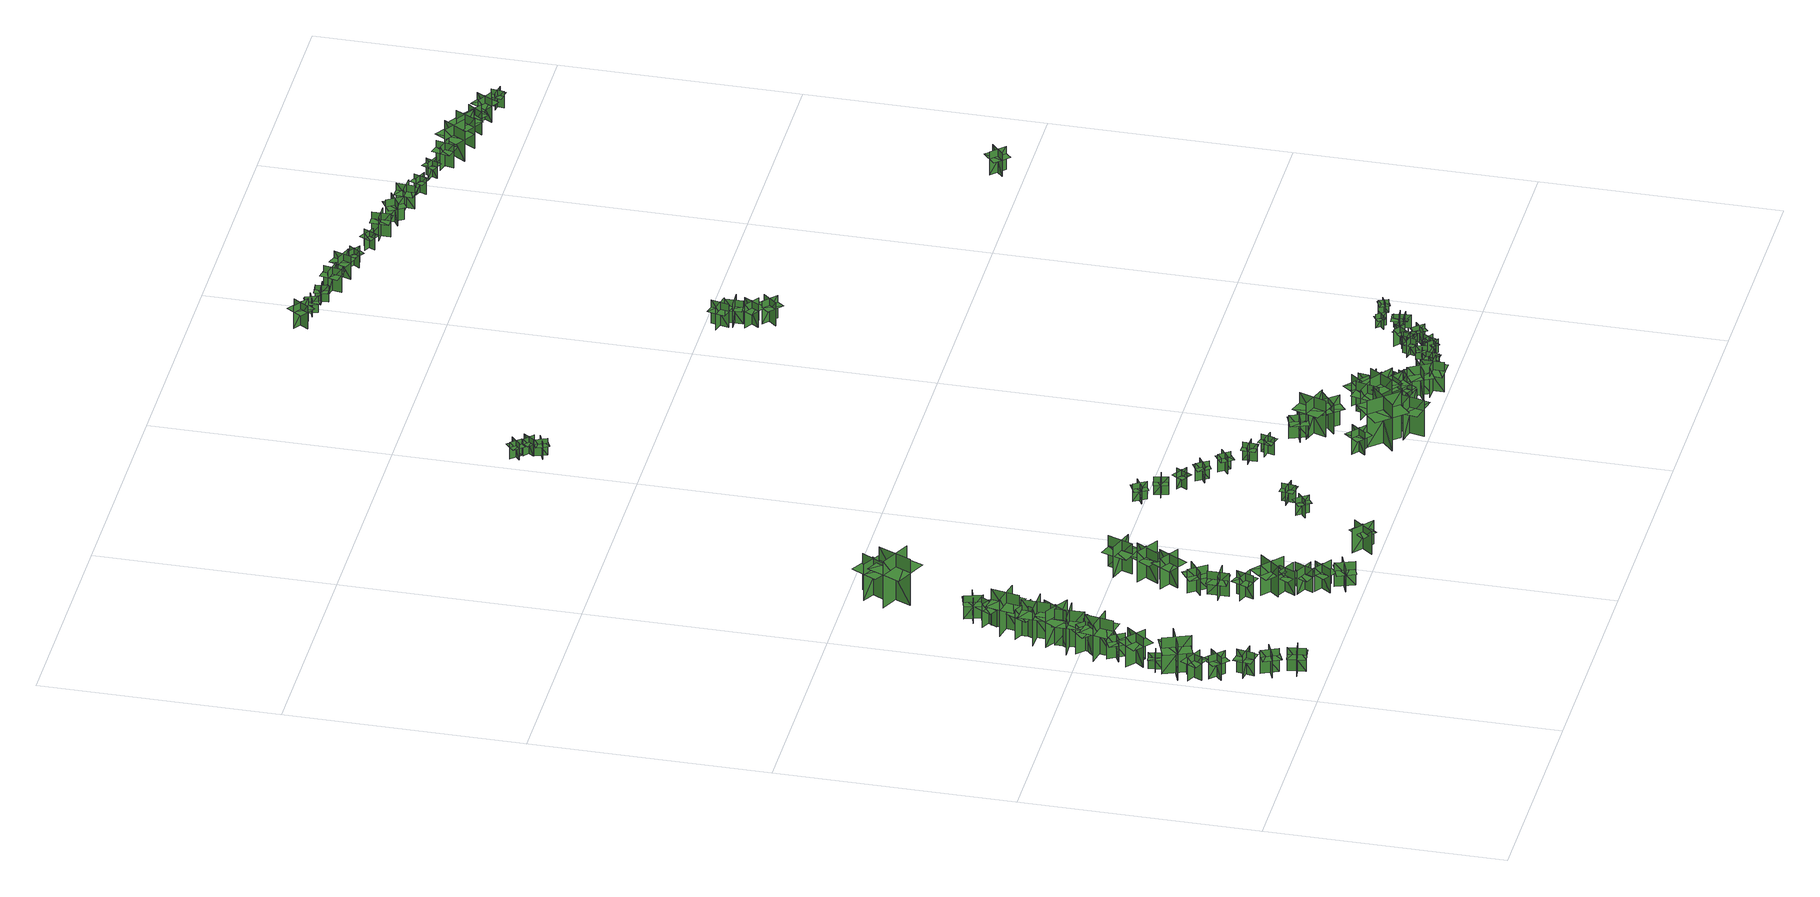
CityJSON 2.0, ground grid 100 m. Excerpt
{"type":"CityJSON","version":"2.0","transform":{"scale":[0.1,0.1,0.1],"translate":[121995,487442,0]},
"CityObjects":{
"tree1":{"type":"SolitaryVegetationObject","geometry":[{"type":"MultiSurface","lod":"1","boundaries":[[[0,1,2]],[[0,2,3]],[[4,5,6]],[[4,6,7]],[[8,9,10]],[[8,10,11]],[[8,11,12]],[[8,12,13]]]}]},
"tree2":{"type":"SolitaryVegetationObject","geometry":[{"type":"MultiSurface","lod":"1","boundaries":[[[14,15,16]],[[14,16,17]],[[18,19,20]],[[18,20,21]],[[22,23,24]],[[22,24,25]],[[22,25,26]],[[22,26,27]]]}]},
"tree3":{"type":"SolitaryVegetationObject","geometry":[{"type":"MultiSurface","lod":"1","boundaries":[[[28,29,30]],[[28,30,31]],[[32,33,34]],[[32,34,35]],[[36,37,38]],[[36,38,39]],[[36,39,40]],[[36,40,41]]]}]},
"tree4":{"type":"SolitaryVegetationObject","geometry":[{"type":"MultiSurface","lod":"1","boundaries":[[[42,43,44]],[[42,44,45]],[[46,47,48]],[[46,48,49]],[[50,51,52]],[[50,52,53]],[[50,53,54]],[[50,54,55]]]}]},
"tree5":{"type":"SolitaryVegetationObject","geometry":[{"type":"MultiSurface","lod":"1","boundaries":[[[56,57,58]],[[56,58,59]],[[60,61,62]],[[60,62,63]],[[64,65,66]],[[64,66,67]],[[64,67,68]],[[64,68,69]]]}]},
"tree6":{"type":"SolitaryVegetationObject","geometry":[{"type":"MultiSurface","lod":"1","boundaries":[[[70,71,72]],[[70,72,73]],[[74,75,76]],[[74,76,77]],[[78,79,80]],[[78,80,81]],[[78,81,82]],[[78,82,83]]]}]},
"tree7":{"type":"SolitaryVegetationObject","geometry":[{"type":"MultiSurface","lod":"1","boundaries":[[[84,85,86]],[[84,86,87]],[[88,89,90]],[[88,90,91]],[[92,93,94]],[[92,94,95]],[[92,95,96]],[[92,96,97]]]}]},
"tree8":{"type":"SolitaryVegetationObject","geometry":[{"type":"MultiSurface","lod":"1","boundaries":[[[98,99,100]],[[98,100,101]],[[102,103,104]],[[102,104,105]],[[106,107,108]],[[106,108,109]],[[106,109,110]],[[106,110,111]]]}]},
"tree9":{"type":"SolitaryVegetationObject","geometry":[{"type":"MultiSurface","lod":"1","boundaries":[[[112,113,114]],[[112,114,115]],[[116,117,118]],[[116,118,119]],[[120,121,122]],[[120,122,123]],[[120,123,124]],[[120,124,125]]]}]},
"tree10":{"type":"SolitaryVegetationObject","geometry":[{"type":"MultiSurface","lod":"1","boundaries":[[[126,127,128]],[[126,128,129]],[[130,131,132]],[[130,132,133]],[[134,135,136]],[[134,136,137]],[[134,137,138]],[[134,138,139]]]}]},
"tree11":{"type":"SolitaryVegetationObject","geometry":[{"type":"MultiSurface","lod":"1","boundaries":[[[140,141,142]],[[140,142,143]],[[144,145,146]],[[144,146,147]],[[148,149,150]],[[148,150,151]],[[148,151,152]],[[148,152,153]]]}]},
"tree12":{"type":"SolitaryVegetationObject","geometry":[{"type":"MultiSurface","lod":"1","boundaries":[[[154,155,156]],[[154,156,157]],[[158,159,160]],[[158,160,161]],[[162,163,164]],[[162,164,165]],[[162,165,166]],[[162,166,167]]]}]},
"tree13":{"type":"SolitaryVegetationObject","geometry":[{"type":"MultiSurface","lod":"1","boundaries":[[[168,169,170]],[[168,170,171]],[[172,173,174]],[[172,174,175]],[[176,177,178]],[[176,178,179]],[[176,179,180]],[[176,180,181]]]}]},
"tree14":{"type":"SolitaryVegetationObject","geometry":[{"type":"MultiSurface","lod":"1","boundaries":[[[182,183,184]],[[182,184,185]],[[186,187,188]],[[186,188,189]],[[190,191,192]],[[190,192,193]],[[190,193,194]],[[190,194,195]]]}]},
"tree15":{"type":"SolitaryVegetationObject","geometry":[{"type":"MultiSurface","lod":"1","boundaries":[[[196,197,198]],[[196,198,199]],[[200,201,202]],[[200,202,203]],[[204,205,206]],[[204,206,207]],[[204,207,208]],[[204,208,209]]]}]},
"tree16":{"type":"SolitaryVegetationObject","geometry":[{"type":"MultiSurface","lod":"1","boundaries":[[[210,211,212]],[[210,212,213]],[[214,215,216]],[[214,216,217]],[[218,219,220]],[[218,220,221]],[[218,221,222]],[[218,222,223]]]}]},
"tree17":{"type":"SolitaryVegetationObject","geometry":[{"type":"MultiSurface","lod":"1","boundaries":[[[224,225,226]],[[224,226,227]],[[228,229,230]],[[228,230,231]],[[232,233,234]],[[232,234,235]],[[232,235,236]],[[232,236,237]]]}]},
"tree18":{"type":"SolitaryVegetationObject","geometry":[{"type":"MultiSurface","lod":"1","boundaries":[[[238,239,240]],[[238,240,241]],[[242,243,244]],[[242,244,245]],[[246,247,248]],[[246,248,249]],[[246,249,250]],[[246,250,251]]]}]},
"tree19":{"type":"SolitaryVegetationObject","geometry":[{"type":"MultiSurface","lod":"1","boundaries":[[[252,253,254]],[[252,254,255]],[[256,257,258]],[[256,258,259]],[[260,261,262]],[[260,262,263]],[[260,263,264]],[[260,264,265]]]}]},
"tree20":{"type":"SolitaryVegetationObject","geometry":[{"type":"MultiSurface","lod":"1","boundaries":[[[266,267,268]],[[266,268,269]],[[270,271,272]],[[270,272,273]],[[274,275,276]],[[274,276,277]],[[274,277,278]],[[274,278,279]]]}]},
"tree21":{"type":"SolitaryVegetationObject","geometry":[{"type":"MultiSurface","lod":"1","boundaries":[[[280,281,282]],[[280,282,283]],[[284,285,286]],[[284,286,287]],[[288,289,290]],[[288,290,291]],[[288,291,292]],[[288,292,293]]]}]},
"tree22":{"type":"SolitaryVegetationObject","geometry":[{"type":"MultiSurface","lod":"1","boundaries":[[[294,295,296]],[[294,296,297]],[[298,299,300]],[[298,300,301]],[[302,303,304]],[[302,304,305]],[[302,305,306]],[[302,306,307]]]}]},
"tree23":{"type":"SolitaryVegetationObject","geometry":[{"type":"MultiSurface","lod":"1","boundaries":[[[308,309,310]],[[308,310,311]],[[312,313,314]],[[312,314,315]],[[316,317,318]],[[316,318,319]],[[316,319,320]],[[316,320,321]]]}]},
"tree24":{"type":"SolitaryVegetationObject","geometry":[{"type":"MultiSurface","lod":"1","boundaries":[[[322,323,324]],[[322,324,325]],[[326,327,328]],[[326,328,329]],[[330,331,332]],[[330,332,333]],[[330,333,334]],[[330,334,335]]]}]},
"tree25":{"type":"SolitaryVegetationObject","geometry":[{"type":"MultiSurface","lod":"1","boundaries":[[[336,337,338]],[[336,338,339]],[[340,341,342]],[[340,342,343]],[[344,345,346]],[[344,346,347]],[[344,347,348]],[[344,348,349]]]}]},
"tree26":{"type":"SolitaryVegetationObject","geometry":[{"type":"MultiSurface","lod":"1","boundaries":[[[350,351,352]],[[350,352,353]],[[354,355,356]],[[354,356,357]],[[358,359,360]],[[358,360,361]],[[358,361,362]],[[358,362,363]]]}]},
"tree27":{"type":"SolitaryVegetationObject","geometry":[{"type":"MultiSurface","lod":"1","boundaries":[[[364,365,366]],[[364,366,367]],[[368,369,370]],[[368,370,371]],[[372,373,374]],[[372,374,375]],[[372,375,376]],[[372,376,377]]]}]},
"tree28":{"type":"SolitaryVegetationObject","geometry":[{"type":"MultiSurface","lod":"1","boundaries":[[[378,379,380]],[[378,380,381]],[[382,383,384]],[[382,384,385]],[[386,387,388]],[[386,388,389]],[[386,389,390]],[[386,390,391]]]}]},
"tree29":{"type":"SolitaryVegetationObject","geometry":[{"type":"MultiSurface","lod":"1","boundaries":[[[392,393,394]],[[392,394,395]],[[396,397,398]],[[396,398,399]],[[400,401,402]],[[400,402,403]],[[400,403,404]],[[400,404,405]]]}]},
"tree30":{"type":"SolitaryVegetationObject","geometry":[{"type":"MultiSurface","lod":"1","boundaries":[[[406,407,408]],[[406,408,409]],[[410,411,412]],[[410,412,413]],[[414,415,416]],[[414,416,417]],[[414,417,418]],[[414,418,419]]]}]},
"tree31":{"type":"SolitaryVegetationObject","geometry":[{"type":"MultiSurface","lod":"1","boundaries":[[[420,421,422]],[[420,422,423]],[[424,425,426]],[[424,426,427]],[[428,429,430]],[[428,430,431]],[[428,431,432]],[[428,432,433]]]}]},
"tree32":{"type":"SolitaryVegetationObject","geometry":[{"type":"MultiSurface","lod":"1","boundaries":[[[434,435,436]],[[434,436,437]],[[438,439,440]],[[438,440,441]],[[442,443,444]],[[442,444,445]],[[442,445,446]],[[442,446,447]]]}]},
"tree33":{"type":"SolitaryVegetationObject","geometry":[{"type":"MultiSurface","lod":"1","boundaries":[[[448,449,450]],[[448,450,451]],[[452,453,454]],[[452,454,455]],[[456,457,458]],[[456,458,459]],[[456,459,460]],[[456,460,461]]]}]},
"tree34":{"type":"SolitaryVegetationObject","geometry":[{"type":"MultiSurface","lod":"1","boundaries":[[[462,463,464]],[[462,464,465]],[[466,467,468]],[[466,468,469]],[[470,471,472]],[[470,472,473]],[[470,473,474]],[[470,474,475]]]}]},
"tree35":{"type":"SolitaryVegetationObject","geometry":[{"type":"MultiSurface","lod":"1","boundaries":[[[476,477,478]],[[476,478,479]],[[480,481,482]],[[480,482,483]],[[484,485,486]],[[484,486,487]],[[484,487,488]],[[484,488,489]]]}]},
"tree36":{"type":"SolitaryVegetationObject","geometry":[{"type":"MultiSurface","lod":"1","boundaries":[[[490,491,492]],[[490,492,493]],[[494,495,496]],[[494,496,497]],[[498,499,500]],[[498,500,501]],[[498,501,502]],[[498,502,503]]]}]},
"tree37":{"type":"SolitaryVegetationObject","geometry":[{"type":"MultiSurface","lod":"1","boundaries":[[[504,505,506]],[[504,506,507]],[[508,509,510]],[[508,510,511]],[[512,513,514]],[[512,514,515]],[[512,515,516]],[[512,516,517]]]}]},
"tree38":{"type":"SolitaryVegetationObject","geometry":[{"type":"MultiSurface","lod":"1","boundaries":[[[518,519,520]],[[518,520,521]],[[522,523,524]],[[522,524,525]],[[526,527,528]],[[526,528,529]],[[526,529,530]],[[526,530,531]]]}]},
"tree39":{"type":"SolitaryVegetationObject","geometry":[{"type":"MultiSurface","lod":"1","boundaries":[[[532,533,534]],[[532,534,535]],[[536,537,538]],[[536,538,539]],[[540,541,542]],[[540,542,543]],[[540,543,544]],[[540,544,545]]]}]},
"tree40":{"type":"SolitaryVegetationObject","geometry":[{"type":"MultiSurface","lod":"1","boundaries":[[[546,547,548]],[[546,548,549]],[[550,551,552]],[[550,552,553]],[[554,555,556]],[[554,556,557]],[[554,557,558]],[[554,558,559]]]}]},
"tree41":{"type":"SolitaryVegetationObject","geometry":[{"type":"MultiSurface","lod":"1","boundaries":[[[560,561,562]],[[560,562,563]],[[564,565,566]],[[564,566,567]],[[568,569,570]],[[568,570,571]],[[568,571,572]],[[568,572,573]]]}]},
"tree42":{"type":"SolitaryVegetationObject","geometry":[{"type":"MultiSurface","lod":"1","boundaries":[[[574,575,576]],[[574,576,577]],[[578,579,580]],[[578,580,581]],[[582,583,584]],[[582,584,585]],[[582,585,586]],[[582,586,587]]]}]},
"tree43":{"type":"SolitaryVegetationObject","geometry":[{"type":"MultiSurface","lod":"1","boundaries":[[[588,589,590]],[[588,590,591]],[[592,593,594]],[[592,594,595]],[[596,597,598]],[[596,598,599]],[[596,599,600]],[[596,600,601]]]}]},
"tree44":{"type":"SolitaryVegetationObject","geometry":[{"type":"MultiSurface","lod":"1","boundaries":[[[602,603,604]],[[602,604,605]],[[606,607,608]],[[606,608,609]],[[610,611,612]],[[610,612,613]],[[610,613,614]],[[610,614,615]]]}]},
"tree45":{"type":"SolitaryVegetationObject","geometry":[{"type":"MultiSurface","lod":"1","boundaries":[[[616,617,618]],[[616,618,619]],[[620,621,622]],[[620,622,623]],[[624,625,626]],[[624,626,627]],[[624,627,628]],[[624,628,629]]]}]},
"tree46":{"type":"SolitaryVegetationObject","geometry":[{"type":"MultiSurface","lod":"1","boundaries":[[[630,631,632]],[[630,632,633]],[[634,635,636]],[[634,636,637]],[[638,639,640]],[[638,640,641]],[[638,641,642]],[[638,642,643]]]}]},
"tree47":{"type":"SolitaryVegetationObject","geometry":[{"type":"MultiSurface","lod":"1","boundaries":[[[644,645,646]],[[644,646,647]],[[648,649,650]],[[648,650,651]],[[652,653,654]],[[652,654,655]],[[652,655,656]],[[652,656,657]]]}]},
"tree48":{"type":"SolitaryVegetationObject","geometry":[{"type":"MultiSurface","lod":"1","boundaries":[[[658,659,660]],[[658,660,661]],[[662,663,664]],[[662,664,665]],[[666,667,668]],[[666,668,669]],[[666,669,670]],[[666,670,671]]]}]},
"tree49":{"type":"SolitaryVegetationObject","geometry":[{"type":"MultiSurface","lod":"1","boundaries":[[[672,673,674]],[[672,674,675]],[[676,677,678]],[[676,678,679]],[[680,681,682]],[[680,682,683]],[[680,683,684]],[[680,684,685]]]}]},
"tree50":{"type":"SolitaryVegetationObject","geometry":[{"type":"MultiSurface","lod":"1","boundaries":[[[686,687,688]],[[686,688,689]],[[690,691,692]],[[690,692,693]],[[694,695,696]],[[694,696,697]],[[694,697,698]],[[694,698,699]]]}]},
"tree51":{"type":"SolitaryVegetationObject","geometry":[{"type":"MultiSurface","lod":"1","boundaries":[[[700,701,702]],[[700,702,703]],[[704,705,706]],[[704,706,707]],[[708,709,710]],[[708,710,711]],[[708,711,712]],[[708,712,713]]]}]},
"tree52":{"type":"SolitaryVegetationObject","geometry":[{"type":"MultiSurface","lod":"1","boundaries":[[[714,715,716]],[[714,716,717]],[[718,719,720]],[[718,720,721]],[[722,723,724]],[[722,724,725]],[[722,725,726]],[[722,726,727]]]}]},
"tree53":{"type":"SolitaryVegetationObject","geometry":[{"type":"MultiSurface","lod":"1","boundaries":[[[728,729,730]],[[728,730,731]],[[732,733,734]],[[732,734,735]],[[736,737,738]],[[736,738,739]],[[736,739,740]],[[736,740,741]]]}]},
"tree54":{"type":"SolitaryVegetationObject","geometry":[{"type":"MultiSurface","lod":"1","boundaries":[[[742,743,744]],[[742,744,745]],[[746,747,748]],[[746,748,749]],[[750,751,752]],[[750,752,753]],[[750,753,754]],[[750,754,755]]]}]},
"tree55":{"type":"SolitaryVegetationObject","geometry":[{"type":"MultiSurface","lod":"1","boundaries":[[[756,757,758]],[[756,758,759]],[[760,761,762]],[[760,762,763]],[[764,765,766]],[[764,766,767]],[[764,767,768]],[[764,768,769]]]}]},
"tree56":{"type":"SolitaryVegetationObject","geometry":[{"type":"MultiSurface","lod":"1","boundaries":[[[770,771,772]],[[770,772,773]],[[774,775,776]],[[774,776,777]],[[778,779,780]],[[778,780,781]],[[778,781,782]],[[778,782,783]]]}]},
"tree57":{"type":"SolitaryVegetationObject","geometry":[{"type":"MultiSurface","lod":"1","boundaries":[[[784,785,786]],[[784,786,787]],[[788,789,790]],[[788,790,791]],[[792,793,794]],[[792,794,795]],[[792,795,796]],[[792,796,797]]]}]},
"tree58":{"type":"SolitaryVegetationObject","geometry":[{"type":"MultiSurface","lod":"1","boundaries":[[[798,799,800]],[[798,800,801]],[[802,803,804]],[[802,804,805]],[[806,807,808]],[[806,808,809]],[[806,809,810]],[[806,810,811]]]}]},
"tree59":{"type":"SolitaryVegetationObject","geometry":[{"type":"MultiSurface","lod":"1","boundaries":[[[812,813,814]],[[812,814,815]],[[816,817,818]],[[816,818,819]],[[820,821,822]],[[820,822,823]],[[820,823,824]],[[820,824,825]]]}]},
"tree60":{"type":"SolitaryVegetationObject","geometry":[{"type":"MultiSurface","lod":"1","boundaries":[[[826,827,828]],[[826,828,829]],[[830,831,832]],[[830,832,833]],[[834,835,836]],[[834,836,837]],[[834,837,838]],[[834,838,839]]]}]},
"tree61":{"type":"SolitaryVegetationObject","geometry":[{"type":"MultiSurface","lod":"1","boundaries":[[[840,841,842]],[[840,842,843]],[[844,845,846]],[[844,846,847]],[[848,849,850]],[[848,850,851]],[[848,851,852]],[[848,852,853]]]}]},
"tree62":{"type":"SolitaryVegetationObject","geometry":[{"type":"MultiSurface","lod":"1","boundaries":[[[854,855,856]],[[854,856,857]],[[858,859,860]],[[858,860,861]],[[862,863,864]],[[862,864,865]],[[862,865,866]],[[862,866,867]]]}]},
"tree63":{"type":"SolitaryVegetationObject","geometry":[{"type":"MultiSurface","lod":"1","boundaries":[[[868,869,870]],[[868,870,871]],[[872,873,874]],[[872,874,875]],[[876,877,878]],[[876,878,879]],[[876,879,880]],[[876,880,881]]]}]},
"tree64":{"type":"SolitaryVegetationObject","geometry":[{"type":"MultiSurface","lod":"1","boundaries":[[[882,883,884]],[[882,884,885]],[[886,887,888]],[[886,888,889]],[[890,891,892]],[[890,892,893]],[[890,893,894]],[[890,894,895]]]}]},
"tree65":{"type":"SolitaryVegetationObject","geometry":[{"type":"MultiSurface","lod":"1","boundaries":[[[896,897,898]],[[896,898,899]],[[900,901,902]],[[900,902,903]],[[904,905,906]],[[904,906,907]],[[904,908,909]],[[904,909,905]]]}]},
"tree66":{"type":"SolitaryVegetationObject","geometry":[{"type":"MultiSurface","lod":"1","boundaries":[[[910,911,912]],[[910,912,913]],[[914,915,916]],[[914,916,917]],[[918,919,920]],[[918,920,921]],[[918,921,922]],[[918,922,923]]]}]},
"tree67":{"type":"SolitaryVegetationObject","geometry":[{"type":"MultiSurface","lod":"1","boundaries":[[[924,925,926]],[[924,926,927]],[[928,929,930]],[[928,930,931]],[[932,933,934]],[[932,934,935]],[[932,936,937]],[[932,937,933]]]}]},
"tree68":{"type":"SolitaryVegetationObject","geometry":[{"type":"MultiSurface","lod":"1","boundaries":[[[938,939,940]],[[938,940,941]],[[942,943,944]],[[942,944,945]],[[946,947,948]],[[946,948,949]],[[946,949,950]],[[946,950,951]]]}]},
"tree69":{"type":"SolitaryVegetationObject","geometry":[{"type":"MultiSurface","lod":"1","boundaries":[[[952,953,954]],[[952,954,955]],[[956,957,958]],[[956,958,959]],[[960,947,961]],[[960,961,962]],[[960,962,963]],[[960,963,964]]]}]},
"tree70":{"type":"SolitaryVegetationObject","geometry":[{"type":"MultiSurface","lod":"1","boundaries":[[[965,966,967]],[[965,967,968]],[[969,970,971]],[[969,971,972]],[[973,974,975]],[[973,975,976]],[[973,976,977]],[[973,977,978]]]}]},
"tree71":{"type":"SolitaryVegetationObject","geometry":[{"type":"MultiSurface","lod":"1","boundaries":[[[979,980,981]],[[979,981,982]],[[983,984,985]],[[983,985,986]],[[987,988,989]],[[987,989,990]],[[987,991,992]],[[987,992,988]]]}]},
"tree72":{"type":"SolitaryVegetationObject","geometry":[{"type":"MultiSurface","lod":"1","boundaries":[[[993,994,995]],[[993,995,996]],[[997,998,999]],[[997,999,1000]],[[1001,1002,1003]],[[1001,1003,1004]],[[1001,1004,1005]],[[1001,1005,1006]]]}]},
"tree73":{"type":"SolitaryVegetationObject","geometry":[{"type":"MultiSurface","lod":"1","boundaries":[[[1007,1008,1009]],[[1007,1009,1010]],[[1011,1012,1013]],[[1011,1013,1014]],[[1015,1016,1017]],[[1015,1017,1018]],[[1015,1018,1019]],[[1015,1019,1020]]]}]},
"tree74":{"type":"SolitaryVegetationObject","geometry":[{"type":"MultiSurface","lod":"1","boundaries":[[[1021,1022,1023]],[[1021,1023,1024]],[[1025,1026,1027]],[[1025,1027,1028]],[[1029,1030,1031]],[[1029,1031,1032]],[[1029,1032,1033]],[[1029,1033,1034]]]}]},
"tree75":{"type":"SolitaryVegetationObject","geometry":[{"type":"MultiSurface","lod":"1","boundaries":[[[1035,1036,1037]],[[1035,1037,1038]],[[1039,1040,1041]],[[1039,1041,1042]],[[1043,1044,1045]],[[1043,1045,1046]],[[1043,1046,1047]],[[1043,1047,1048]]]}]},
"tree76":{"type":"SolitaryVegetationObject","geometry":[{"type":"MultiSurface","lod":"1","boundaries":[[[1049,1050,1051]],[[1049,1051,1052]],[[1053,1054,1055]],[[1053,1055,1056]],[[1057,1058,1059]],[[1057,1059,1060]],[[1057,1060,1061]],[[1057,1061,1062]]]}]},
"tree77":{"type":"SolitaryVegetationObject","geometry":[{"type":"MultiSurface","lod":"1","boundaries":[[[1063,1064,1065]],[[1063,1065,1066]],[[1067,1068,1069]],[[1067,1069,1070]],[[1071,1072,1073]],[[1071,1073,1074]],[[1071,1074,1075]],[[1071,1075,1076]]]}]},
"tree78":{"type":"SolitaryVegetationObject","geometry":[{"type":"MultiSurface","lod":"1","boundaries":[[[1077,1078,1079]],[[1077,1079,1080]],[[1081,1082,1083]],[[1081,1083,1084]],[[1085,1086,1087]],[[1085,1087,1088]],[[1085,1088,1089]],[[1085,1089,1090]]]}]},
"tree79":{"type":"SolitaryVegetationObject","geometry":[{"type":"MultiSurface","lod":"1","boundaries":[[[1091,1092,1093]],[[1091,1093,1094]],[[1095,1096,1097]],[[1095,1097,1098]],[[1099,1100,1101]],[[1099,1101,1102]],[[1099,1102,1103]],[[1099,1103,1104]]]}]},
"tree80":{"type":"SolitaryVegetationObject","geometry":[{"type":"MultiSurface","lod":"1","boundaries":[[[1105,1106,1107]],[[1105,1107,1108]],[[1109,1110,1111]],[[1109,1111,1112]],[[1113,1114,1115]],[[1113,1115,1116]],[[1113,1116,1117]],[[1113,1117,1118]]]}]},
"tree81":{"type":"SolitaryVegetationObject","geometry":[{"type":"MultiSurface","lod":"1","boundaries":[[[1119,1120,1121]],[[1119,1121,1122]],[[1123,1124,1125]],[[1123,1125,1126]],[[1127,1128,1129]],[[1127,1129,1130]],[[1127,1130,1131]],[[1127,1131,1132]]]}]},
"tree82":{"type":"SolitaryVegetationObject","geometry":[{"type":"MultiSurface","lod":"1","boundaries":[[[1133,1134,1135]],[[1133,1135,1136]],[[1137,1138,1139]],[[1137,1139,1140]],[[1141,1142,1143]],[[1141,1143,1144]],[[1141,1144,1145]],[[1141,1145,1146]]]}]},
"tree83":{"type":"SolitaryVegetationObject","geometry":[{"type":"MultiSurface","lod":"1","boundaries":[[[1147,1148,1149]],[[1147,1149,1150]],[[1151,1152,1153]],[[1151,1153,1154]],[[1155,1156,1157]],[[1155,1157,1158]],[[1155,1158,1159]],[[1155,1159,1160]]]}]},
"tree84":{"type":"SolitaryVegetationObject","geometry":[{"type":"MultiSurface","lod":"1","boundaries":[[[1161,1162,1163]],[[1161,1163,1164]],[[1165,1166,1167]],[[1165,1167,1168]],[[1169,1170,1171]],[[1169,1171,1172]],[[1169,1172,1173]],[[1169,1173,1174]]]}]},
"tree85":{"type":"SolitaryVegetationObject","geometry":[{"type":"MultiSurface","lod":"1","boundaries":[[[1175,1176,1177]],[[1175,1177,1178]],[[1179,1180,1181]],[[1179,1181,1182]],[[1183,1184,1185]],[[1183,1185,1186]],[[1183,1186,1187]],[[1183,1187,1188]]]}]},
"tree86":{"type":"SolitaryVegetationObject","geometry":[{"type":"MultiSurface","lod":"1","boundaries":[[[1189,1190,1191]],[[1189,1191,1192]],[[1193,1194,1195]],[[1193,1195,1196]],[[1197,1198,1199]],[[1197,1199,1200]],[[1197,1200,1201]],[[1197,1201,1202]]]}]},
"tree87":{"type":"SolitaryVegetationObject","geometry":[{"type":"MultiSurface","lod":"1","boundaries":[[[1203,1204,1205]],[[1203,1205,1206]],[[1207,1208,1209]],[[1207,1209,1210]],[[1211,1212,1213]],[[1211,1213,1214]],[[1211,1214,1215]],[[1211,1215,1216]]]}]},
"tree88":{"type":"SolitaryVegetationObject","geometry":[{"type":"MultiSurface","lod":"1","boundaries":[[[1217,1218,1219]],[[1217,1219,1220]],[[1221,1222,1223]],[[1221,1223,1224]],[[1225,1226,1227]],[[1225,1227,1228]],[[1225,1228,1229]],[[1225,1229,1230]]]}]},
"tree89":{"type":"SolitaryVegetationObject","geometry":[{"type":"MultiSurface","lod":"1","boundaries":[[[1231,1232,1233]],[[1231,1233,1234]],[[1235,1236,1237]],[[1235,1237,1238]],[[1239,1240,1241]],[[1239,1241,1242]],[[1239,1242,1243]],[[1239,1243,1244]]]}]},
"tree90":{"type":"SolitaryVegetationObject","geometry":[{"type":"MultiSurface","lod":"1","boundaries":[[[1245,1246,1247]],[[1245,1247,1248]],[[1249,1250,1251]],[[1249,1251,1252]],[[1253,1254,1255]],[[1253,1255,1256]],[[1253,1256,1257]],[[1253,1257,1258]]]}]},
"tree91":{"type":"SolitaryVegetationObject","geometry":[{"type":"MultiSurface","lod":"1","boundaries":[[[1259,1260,1261]],[[1259,1261,1262]],[[1263,1264,1265]],[[1263,1265,1266]],[[1267,1268,1269]],[[1267,1269,1270]],[[1267,1270,1271]],[[1267,1271,1272]]]}]},
"tree92":{"type":"SolitaryVegetationObject","geometry":[{"type":"MultiSurface","lod":"1","boundaries":[[[1273,1274,1275]],[[1273,1275,1276]],[[1277,1278,1279]],[[1277,1279,1280]],[[1281,1282,1283]],[[1281,1283,1284]],[[1281,1284,1285]],[[1281,1285,1286]]]}]},
"tree93":{"type":"SolitaryVegetationObject","geometry":[{"type":"MultiSurface","lod":"1","boundaries":[[[1287,1288,1289]],[[1287,1289,1290]],[[1291,1292,1293]],[[1291,1293,1294]],[[1295,1296,1297]],[[1295,1297,1298]],[[1295,1298,1299]],[[1295,1299,1300]]]}]},
"tree94":{"type":"SolitaryVegetationObject","geometry":[{"type":"MultiSurface","lod":"1","boundaries":[[[1301,1302,1303]],[[1301,1303,1304]],[[1305,1306,1307]],[[1305,1307,1308]],[[1309,1310,1311]],[[1309,1311,1312]],[[1309,1312,1313]],[[1309,1313,1314]]]}]},
"tree95":{"type":"SolitaryVegetationObject","geometry":[{"type":"MultiSurface","lod":"1","boundaries":[[[1315,1316,1317]],[[1315,1317,1318]],[[1319,1320,1321]],[[1319,1321,1322]],[[1323,1324,1325]],[[1323,1325,1326]],[[1323,1326,1327]],[[1323,1327,1328]]]}]},
"tree96":{"type":"SolitaryVegetationObject","geometry":[{"type":"MultiSurface","lod":"1","boundaries":[[[1329,1330,1331]],[[1329,1331,1332]],[[1333,1334,1335]],[[1333,1335,1336]],[[1337,1338,1339]],[[1337,1339,1340]],[[1337,1340,1341]],[[1337,1341,1342]]]}]},
"tree97":{"type":"SolitaryVegetationObject","geometry":[{"type":"MultiSurface","lod":"1","boundaries":[[[1343,1344,1345]],[[1343,1345,1346]],[[1347,1348,1349]],[[1347,1349,1350]],[[1351,1352,1353]],[[1351,1353,1354]],[[1351,1354,1355]],[[1351,1355,1356]]]}]},
"tree98":{"type":"SolitaryVegetationObject","geometry":[{"type":"MultiSurface","lod":"1","boundaries":[[[1357,1358,1359]],[[1357,1359,1360]],[[1361,1362,1363]],[[1361,1363,1364]],[[1365,1366,1367]],[[1365,1367,1368]],[[1365,1368,1369]],[[1365,1369,1370]]]}]}
},
"vertices":[
[92,502,20],[22,535,20],[22,535,128],[92,502,128],[75,550,20],[41,481,20],[41,481,128],[75,550,128],[75,550,98],[40,567,98],[6,498,98],[41,481,98],[76,464,98],[110,534,98],
[59,458,19],[113,402,19],[113,402,127],[59,458,127],[58,406,19],[113,460,19],[113,460,127],[58,406,127],[58,406,97],[85,378,97],[140,432,97],[113,460,97],[86,488,97],[31,434,97],
[173,195,20],[142,266,20],[142,266,128],[173,195,128],[192,243,20],[121,212,20],[121,212,128],[192,243,128],[192,243,98],[177,278,98],[106,247,98],[121,212,98],[137,176,98],[208,207,98],
[92,327,19],[169,314,19],[169,314,127],[92,327,127],[122,285,19],[135,361,19],[135,361,127],[122,285,127],[122,285,96],[160,279,96],[173,355,96],[135,361,96],[96,367,96],[84,291,96],
[203,91,17],[191,167,17],[191,167,125],[203,91,125],[233,133,17],[157,120,17],[157,120,125],[233,133,125],[233,133,95],[227,171,95],[151,159,95],[157,120,95],[163,82,95],[239,94,95],
[58,649,17],[102,536,17],[102,536,186],[58,649,186],[25,575,17],[138,620,17],[138,620,186],[25,575,186],[25,575,139],[47,519,139],[161,563,139],[138,620,139],[116,676,139],[3,632,139],
[63,677,17],[118,686,17],[118,686,94],[63,677,94],[92,655,17],[84,710,17],[84,710,94],[92,655,94],[92,655,72],[120,659,72],[112,714,72],[84,710,72],[57,706,72],[65,651,72],
[85,730,19],[148,807,19],[148,807,157],[85,730,157],[151,737,19],[74,799,19],[74,799,157],[151,737,157],[151,737,118],[182,775,118],[105,838,118],[74,799,118],[43,760,118],[120,698,118],
[106,834,18],[173,872,18],[173,872,126],[106,834,126],[156,820,18],[117,887,18],[117,887,126],[156,820,126],[156,820,95],[190,839,95],[151,906,95],[117,887,95],[84,868,95],[122,801,95],
[141,866,16],[164,986,16],[164,986,185],[141,866,185],[208,912,16],[89,935,16],[89,935,185],[208,912,185],[208,912,138],[220,971,138],[100,994,138],[89,935,138],[77,875,138],[197,852,138],
[133,946,16],[204,1016,16],[204,1016,154],[133,946,154],[200,946,16],[130,1016,16],[130,1016,154],[200,946,154],[200,946,115],[235,981,115],[165,1051,115],[130,1016,115],[94,981,115],[165,910,115],
[237,1056,15],[116,1052,15],[116,1052,184],[237,1056,184],[178,1112,15],[183,990,15],[183,990,184],[178,1112,184],[178,1112,136],[118,1110,136],[122,988,136],[183,990,136],[243,992,136],[239,1114,136],
[151,1143,16],[254,1079,16],[254,1079,186],[151,1143,186],[169,1064,16],[233,1167,16],[233,1167,186],[169,1064,186],[169,1064,138],[221,1032,138],[285,1135,138],[233,1167,138],[181,1199,138],[117,1096,138],
[214,1137,16],[218,1258,16],[218,1258,186],[214,1137,186],[273,1192,16],[152,1196,16],[152,1196,186],[273,1192,186],[273,1192,138],[275,1252,138],[154,1257,138],[152,1196,138],[149,1135,138],[271,1131,138],
[268,1230,19],[179,1274,19],[179,1274,158],[268,1230,158],[247,1293,19],[203,1204,19],[203,1204,158],[247,1293,158],[247,1293,119],[203,1315,119],[158,1226,119],[203,1204,119],[247,1182,119],[292,1271,119],
[234,1269,23],[257,1388,23],[257,1388,193],[234,1269,193],[301,1314,23],[182,1337,23],[182,1337,193],[301,1314,193],[301,1314,145],[313,1374,145],[193,1396,145],[182,1337,145],[170,1277,145],[290,1254,145],
[294,1383,27],[225,1419,27],[225,1419,134],[294,1383,134],[279,1432,27],[243,1364,27],[243,1364,134],[279,1432,134],[279,1432,104],[244,1450,104],[208,1382,104],[243,1364,104],[277,1345,104],[313,1414,104],
[268,1504,30],[291,1430,30],[291,1430,138],[268,1504,138],[244,1459,30],[318,1481,30],[318,1481,138],[244,1459,138],[244,1459,108],[255,1422,108],[329,1444,108],[318,1481,108],[307,1518,108],[233,1496,108],
[682,417,19],[708,490,19],[708,490,127],[682,417,127],[728,439,19],[656,465,19],[656,465,127],[728,439,127],[728,439,97],[742,476,97],[669,502,97],[656,465,97],[642,429,97],[715,403,97],
[733,554,17],[645,553,17],[645,553,126],[733,554,126],[683,603,17],[683,515,17],[683,515,126],[683,603,126],[727,560,91],[726,601,91],[638,599,91],[639,558,91],[640,517,91],[728,520,91],
[823,277,17],[786,197,17],[786,197,127],[823,277,127],[757,253,17],[837,216,17],[837,216,127],[757,253,127],[815,275,92],[778,292,92],[742,211,92],[779,195,92],[816,178,92],[852,258,92],
[750,263,17],[792,341,17],[792,341,126],[750,263,126],[817,284,17],[739,325,17],[739,325,126],[817,284,126],[758,265,91],[794,247,91],[834,325,91],[798,344,91],[762,362,91],[722,284,91],
[806,320,16],[720,394,16],[720,394,157],[806,320,157],[799,410,16],[725,324,16],[725,324,157],[799,410,157],[806,331,111],[839,371,111],[752,443,111],[718,403,111],[685,363,111],[772,291,111],
[798,128,17],[849,200,17],[849,200,127],[798,128,127],[867,140,17],[796,191,17],[796,191,127],[867,140,127],[806,129,92],[840,106,92],[890,179,92],[856,202,92],[823,225,92],[773,152,92],
[812,69,20],[894,101,20],[894,101,130],[812,69,130],[876,41,20],[844,123,20],[844,123,130],[876,41,130],[820,65,94],[835,28,94],[916,61,94],[901,99,94],[886,136,94],[804,103,94],
[325,1735,26],[391,1875,26],[391,1875,242],[325,1735,242],[422,1770,26],[282,1835,26],[282,1835,242],[422,1770,242],[422,1770,181],[455,1840,181],[315,1905,181],[282,1835,181],[249,1765,181],[390,1699,181],
[724,611,18],[673,683,18],[673,683,127],[724,611,127],[736,680,18],[664,629,18],[664,629,127],[736,680,127],[726,619,92],[759,644,92],[706,714,92],[673,690,92],[641,666,92],[694,595,92],
[402,1945,25],[343,1839,25],[343,1839,194],[402,1945,194],[324,1923,25],[430,1864,25],[430,1864,194],[324,1923,194],[324,1923,147],[295,1870,147],[401,1811,147],[430,1864,147],[460,1917,147],[354,1977,147],
[698,727,18],[750,812,18],[750,812,157],[698,727,157],[763,742,18],[678,794,18],[678,794,157],[763,742,157],[763,742,118],[789,784,118],[704,836,118],[678,794,118],[652,751,118],[737,699,118],
[713,813,20],[772,909,20],[772,909,161],[713,813,161],[801,834,20],[704,893,20],[704,893,161],[801,834,161],[724,814,116],[769,788,116],[826,885,116],[781,912,116],[736,938,116],[679,841,116],
[794,1032,23],[755,926,23],[755,926,164],[794,1032,164],[712,994,23],[819,956,23],[819,956,164],[712,994,164],[784,1028,119],[734,1045,119],[698,938,119],[747,921,119],[797,904,119],[833,1012,119],
[1175,113,23],[1106,29,23],[1106,29,132],[1175,113,132],[1102,106,23],[1102,106,132],[1186,37,132],[1186,37,23],[1169,106,103],[1140,128,103],[1089,60,103],[1118,38,103],[1147,16,103],[1198,85,103],
[1359,382,26],[1312,346,26],[1312,346,108],[1359,382,108],[1320,387,26],[1356,340,26],[1356,340,108],[1320,387,108],[1320,387,85],[1297,369,85],[1333,322,85],[1356,340,85],[1380,358,85],[1344,405,85],
[1418,465,27],[1410,406,27],[1410,406,109],[1418,465,109],[1386,441,27],[1445,433,27],[1445,433,109],[1386,441,109],[1386,441,86],[1383,412,86],[1441,404,86],[1445,433,86],[1449,463,86],[1390,470,86],
[1279,1041,28],[1308,989,28],[1308,989,110],[1279,1041,110],[1268,1003,28],[1319,1032,28],[1319,1032,110],[1268,1003,110],[1268,1003,87],[1282,977,87],[1334,1006,87],[1319,1032,87],[1305,1058,87],[1253,1029,87],
[1349,971,28],[1362,913,28],[1362,913,110],[1349,971,110],[1328,938,28],[1386,950,28],[1386,950,110],[1328,938,110],[1328,938,87],[1334,909,87],[1392,922,87],[1386,950,87],[1379,979,87],[1322,967,87],
[1446,899,26],[1417,852,26],[1417,852,103],[1446,899,103],[1410,891,26],[1457,862,26],[1457,862,103],[1410,891,103],[1410,891,81],[1395,867,81],[1442,838,81],[1457,862,81],[1472,885,81],[1425,914,81],
[1479,793,27],[1529,825,27],[1529,825,109],[1479,793,109],[1517,784,27],[1486,834,27],[1486,834,109],[1517,784,109],[1517,784,86],[1542,800,86],[1510,850,86],[1486,834,86],[1461,818,86],[1493,769,86],
[1605,715,27],[1569,761,27],[1569,761,109],[1605,715,109],[1611,754,27],[1564,718,27],[1564,718,109],[1611,754,109],[1611,754,86],[1593,777,86],[1546,741,86],[1564,718,86],[1582,694,86],[1629,730,86],
[1675,682,31],[1675,623,31],[1675,623,114],[1675,682,114],[1647,655,31],[1706,655,31],[1706,655,114],[1647,655,114],[1647,655,91],[1647,625,91],[1706,625,91],[1706,655,91],[1706,684,91],[1647,684,91],
[1820,270,25],[1881,222,25],[1881,222,132],[1820,270,132],[1825,219,25],[1873,280,25],[1873,280,132],[1825,219,132],[1825,219,102],[1856,195,102],[1904,256,102],[1873,280,102],[1843,304,102],[1795,243,102],
[1776,592,28],[1719,605,28],[1719,605,110],[1776,592,110],[1756,625,28],[1742,568,28],[1742,568,110],[1756,625,110],[1756,625,87],[1727,632,87],[1713,574,87],[1742,568,87],[1771,561,87],[1784,619,87],
[1890,223,22],[1993,107,22],[1993,107,238],[1890,223,238],[1884,120,22],[1999,223,22],[1999,223,238],[1884,120,238],[1884,120,178],[1935,62,178],[2051,165,178],[1999,223,178],[1947,281,178],[1832,177,178],
[1859,489,27],[1931,518,27],[1931,518,135],[1859,489,135],[1906,468,27],[1878,541,27],[1878,541,135],[1906,468,135],[1906,468,105],[1943,483,105],[1914,555,105],[1878,541,105],[1842,526,105],[1870,454,105],
[2044,138,23],[2017,19,23],[2017,19,192],[2044,138,192],[1975,95,23],[2094,68,23],[2094,68,192],[1975,95,192],[1975,95,145],[1962,36,145],[2080,9,145],[2094,68,145],[2108,127,145],[1989,155,145],
[1892,473,23],[2006,433,23],[2006,433,192],[1892,473,192],[1926,400,23],[1966,515,23],[1966,515,192],[1926,400,192],[1926,400,144],[1984,380,144],[2024,495,144],[1966,515,144],[1909,534,144],[1869,420,144],
[2028,435,26],[1950,373,26],[1950,373,165],[2028,435,165],[1962,442,26],[2024,365,26],[2024,365,165],[1962,442,165],[1962,442,126],[1923,411,126],[1985,334,126],[2024,365,126],[2063,396,126],[2001,474,126],
[1062,3495,18],[1103,3532,18],[1103,3532,95],[1062,3495,95],[1099,3493,18],[1061,3534,18],[1061,3534,95],[1099,3493,95],[1099,3493,73],[1119,3512,73],[1082,3553,73],[1061,3534,73],[1041,3515,73],[1078,3475,73],
[1122,3392,20],[1100,3443,20],[1100,3443,97],[1122,3392,97],[1136,3426,20],[1085,3404,20],[1085,3404,97],[1136,3426,97],[1136,3426,76],[1125,3452,76],[1074,3430,76],[1085,3404,76],[1096,3379,76],[1147,3401,76],
[1095,3446,23],[1130,3489,23],[1130,3489,100],[1095,3446,100],[1132,3449,23],[1088,3484,23],[1088,3484,100],[1132,3449,100],[1132,3449,78],[1149,3471,78],[1106,3506,78],[1088,3484,78],[1071,3462,78],[1114,3428,78],
[2176,267,24],[2080,292,24],[2080,292,162],[2176,267,162],[2143,324,24],[2118,228,24],[2118,228,162],[2143,324,162],[2143,324,123],[2094,337,123],[2070,240,123],[2118,228,123],[2166,216,123],[2191,312,123],
[2207,281,22],[2139,180,22],[2139,180,191],[2207,281,191],[2128,265,22],[2229,198,22],[2229,198,191],[2128,265,191],[2128,265,144],[2094,215,144],[2195,147,144],[2229,198,144],[2263,248,144],[2161,316,144],
[2245,229,25],[2182,153,25],[2182,153,163],[2245,229,163],[2179,224,25],[2256,160,25],[2256,160,163],[2179,224,163],[2179,224,125],[2147,185,125],[2224,122,125],[2256,160,125],[2288,198,125],[2211,262,125],
[2243,158,27],[2292,133,27],[2292,133,104],[2243,158,104],[2254,123,27],[2279,172,27],[2279,172,104],[2254,123,104],[2254,123,82],[2279,110,82],[2304,160,82],[2279,172,82],[2255,185,82],[2229,136,82],
[2258,298,14],[2190,354,14],[2190,354,124],[2258,298,124],[2251,368,14],[2196,300,14],[2196,300,124],[2251,368,124],[2258,307,88],[2283,338,88],[2214,393,88],[2189,361,88],[2164,329,88],[2233,275,88],
[2253,237,15],[2268,345,15],[2268,345,124],[2253,237,124],[2312,281,15],[2312,281,124],[2204,296,124],[2204,296,15],[2255,246,95],[2291,243,95],[2299,328,95],[2263,331,95],[2227,334,95],[2219,250,95],
[2274,80,24],[2361,129,24],[2361,129,163],[2274,80,163],[2338,62,24],[2289,149,24],[2289,149,163],[2338,62,163],[2338,62,124],[2382,86,124],[2333,173,124],[2289,149,124],[2246,124,124],[2295,38,124],
[2360,14,23],[2362,113,23],[2362,113,162],[2360,14,162],[2408,60,23],[2308,62,23],[2308,62,162],[2408,60,162],[2408,60,123],[2409,109,123],[2309,111,123],[2308,62,123],[2307,12,123],[2407,10,123],
[2355,211,14],[2398,194,14],[2398,194,76],[2355,211,76],[2367,183,14],[2367,183,76],[2384,227,76],[2384,227,14],[2367,183,57],[2385,176,57],[2398,211,57],[2380,218,57],[2362,225,57],[2349,190,57],
[2404,180,15],[2364,204,15],[2364,204,77],[2404,180,77],[2397,209,15],[2397,209,77],[2372,169,77],[2372,169,15],[2397,209,57],[2380,219,57],[2361,187,57],[2377,177,57],[2394,167,57],[2413,198,57],
[2426,182,14],[2383,164,14],[2383,164,76],[2426,182,76],[2399,193,14],[2399,193,76],[2416,150,76],[2416,150,14],[2399,193,57],[2381,186,57],[2395,152,57],[2413,159,57],[2431,166,57],[2417,201,57],
[2473,62,14],[2500,110,14],[2500,110,91],[2473,62,91],[2509,71,14],[2461,98,14],[2461,98,91],[2509,71,91],[2509,71,69],[2522,95,69],[2474,123,69],[2461,98,69],[2447,74,69],[2495,47,69],
[2543,130,9],[2536,75,9],[2536,75,86],[2543,130,86],[2514,107,9],[2569,100,9],[2569,100,86],[2514,107,86],[2514,107,64],[2510,79,64],[2565,73,64],[2569,100,64],[2572,128,64],[2517,134,64],
[2582,155,10],[2624,167,10],[2624,167,72],[2582,155,72],[2608,140,10],[2595,183,10],[2595,183,72],[2608,140,72],[2608,140,54],[2629,147,54],[2616,189,54],[2595,183,54],[2574,176,54],[2587,134,54],
[2673,142,10],[2637,112,10],[2637,112,73],[2673,142,73],[2636,145,10],[2666,109,10],[2666,109,73],[2636,145,73],[2670,140,57],[2637,112,57],[2649,98,57],[2682,126,57],[2658,154,57],[2625,126,57],
[2601,221,10],[2657,207,10],[2657,207,87],[2601,221,87],[2621,189,10],[2621,189,87],[2634,246,87],[2634,246,10],[2621,189,63],[2644,183,63],[2655,229,63],[2631,234,63],[2607,240,63],[2597,194,63],
[2699,137,11],[2658,160,11],[2658,160,73],[2699,137,73],[2689,173,11],[2666,132,11],[2666,132,73],[2689,173,73],[2696,139,57],[2658,160,57],[2649,144,57],[2687,123,57],[2705,155,57],[2667,176,57],
[2685,219,11],[2627,227,11],[2627,227,88],[2685,219,88],[2662,248,11],[2662,248,88],[2654,191,88],[2654,191,11],[2662,248,64],[2638,252,64],[2632,205,64],[2656,202,64],[2680,199,64],[2686,245,64],
[2693,237,11],[2636,224,11],[2636,224,88],[2693,237,88],[2662,257,11],[2662,257,88],[2674,200,88],[2674,200,11],[2662,257,64],[2648,206,64],[2671,211,64],[2695,216,64],[2685,262,64],
[2681,249,10],[2715,297,10],[2715,297,88],[2681,249,88],[2718,256,10],[2718,256,88],[2670,290,88],[2670,290,10],[2718,256,63],[2732,275,63],[2694,302,63],[2680,283,63],[2666,263,63],[2703,236,63],
[2702,225,11],[2740,179,11],[2740,179,89],[2702,225,89],[2698,178,11],[2744,216,11],[2744,216,89],[2698,178,89],[2705,221,69],[2740,179,69],[2758,194,69],[2723,236,69],[2687,206,69],[2722,164,69],
[2833,279,14],[2787,277,14],[2787,277,76],[2833,279,76],[2811,299,14],[2811,299,76],[2813,252,76],[2813,252,14],[2811,299,56],[2792,298,56],[2793,261,56],[2812,262,56],[2832,262,56],[2831,299,56],
[2784,294,14],[2784,294,76],[2837,301,76],[2837,301,14],[2807,322,14],[2807,322,76],[2814,271,76],[2814,271,14],[2806,330,56],[2779,327,56],[2788,263,56],[2814,267,56],[2841,270,56],[2832,334,56],
[2819,387,11],[2783,357,11],[2783,357,73],[2819,387,73],[2789,390,11],[2789,390,73],[2819,354,73],[2819,354,11],[2789,390,53],[2774,377,53],[2798,349,53],[2813,361,53],[2828,374,53],[2804,402,53],
[2909,364,14],[2889,404,14],[2889,404,76],[2909,364,76],[2918,392,14],[2879,373,14],[2879,373,76],[2918,392,76],[2918,392,58],[2909,412,58],[2869,392,58],[2879,373,58],[2888,353,58],[2928,372,58],
[2172,2891,46],[2190,2966,46],[2190,2966,153],[2172,2891,153],[2216,2918,46],[2141,2936,46],[2141,2936,153],[2216,2918,153],[2216,2918,123],[2225,2955,123],[2150,2974,123],[2141,2936,123],[2132,2898,123],[2207,2880,123],
[2202,2776,44],[2243,2842,44],[2243,2842,151],[2202,2776,151],[2252,2787,44],[2186,2828,44],[2186,2828,151],[2252,2787,151],[2252,2787,121],[2273,2820,121],[2207,2861,121],[2186,2828,121],[2166,2795,121],[2232,2755,121],
[2178,2875,44],[2255,2878,44],[2255,2878,152],[2178,2875,152],[2215,2840,44],[2213,2917,44],[2213,2917,152],[2215,2840,152],[2215,2840,122],[2254,2841,122],[2251,2919,122],[2213,2917,122],[2174,2916,122],[2177,2839,122],
[2281,2770,43],[2230,2712,43],[2230,2712,150],[2281,2770,150],[2230,2767,43],[2288,2716,43],[2288,2716,150],[2230,2767,150],[2230,2767,120],[2204,2738,120],[2262,2687,120],[2288,2716,120],[2313,2745,120],[2255,2796,120],
[1877,4596,19],[1834,4531,19],[1834,4531,126],[1877,4596,126],[1826,4586,19],[1891,4543,19],[1891,4543,126],[1826,4586,126],[1826,4586,96],[1805,4554,96],[1869,4511,96],[1891,4543,96],[1912,4575,96],[1848,4618,96],
[1978,4553,20],[1927,4533,20],[1927,4533,97],[1978,4553,97],[1944,4568,20],[1965,4517,20],[1965,4517,97],[1944,4568,97],[1944,4568,75],[1919,4558,75],[1939,4506,75],[1965,4517,75],[1990,4527,75],[1970,4578,75],
[2044,4549,20],[2049,4494,20],[2049,4494,97],[2044,4549,97],[2020,4521,20],[2075,4526,20],[2075,4526,97],[2020,4521,97],[2020,4521,75],[2023,4493,75],[2078,4499,75],[2075,4526,75],[2072,4554,75],[2017,4548,75],
[2149,4537,18],[2134,4461,18],[2134,4461,126],[2149,4537,126],[2106,4508,18],[2182,4493,18],[2182,4493,126],[2106,4508,126],[2106,4508,96],[2098,4470,96],[2174,4455,96],[2182,4493,96],[2189,4531,96],[2113,4546,96],
[2206,4491,24],[2280,4466,24],[2280,4466,132],[2206,4491,132],[2229,4444,24],[2254,4518,24],[2254,4518,132],[2229,4444,132],[2229,4444,102],[2266,4432,102],[2291,4506,102],[2254,4518,102],[2217,4530,102],[2193,4457,102],
[2353,4477,23],[2322,4432,23],[2322,4432,100],[2353,4477,100],[2317,4471,23],[2362,4439,23],[2362,4439,100],[2317,4471,100],[2317,4471,78],[2301,4449,78],[2346,4417,78],[2362,4439,78],[2378,4462,78],[2333,4494,78],
[2510,4416,18],[2461,4441,18],[2461,4441,95],[2510,4416,95],[2499,4451,18],[2474,4402,18],[2474,4402,95],[2499,4451,95],[2499,4451,73],[2474,4464,73],[2449,4414,73],[2474,4402,73],[2499,4389,73],[2524,4439,73],
[2617,4401,21],[2539,4401,21],[2539,4401,128],[2617,4401,128],[2580,4438,21],[2580,4360,21],[2580,4360,128],[2580,4438,128],[2580,4438,98],[2542,4438,98],[2541,4360,98],[2580,4360,98],[2619,4360,98],[2619,4438,98],
[2684,4404,17],[2726,4338,17],[2726,4338,125],[2684,4404,125],[2673,4353,17],[2738,4395,17],[2738,4395,125],[2673,4353,125],[2673,4353,94],[2694,4321,94],[2759,4362,94],[2738,4395,94],[2717,4427,94],[2652,4386,94],
[2813,4315,16],[2818,4392,16],[2818,4392,124],[2813,4315,124],[2852,4349,16],[2775,4353,16],[2775,4353,124],[2852,4349,124],[2852,4349,93],[2854,4388,93],[2777,4392,93],[2775,4353,93],[2773,4315,93],[2850,4310,93],
[3554,2137,23],[3607,2081,23],[3607,2081,131],[3554,2137,131],[3552,2086,23],[3609,2138,23],[3609,2138,131],[3552,2086,131],[3552,2086,100],[3579,2057,100],[3635,2110,100],[3609,2138,100],[3583,2167,100],[3526,2114,100],
[2944,4346,20],[2924,4294,20],[2924,4294,97],[2944,4346,97],[2910,4331,20],[2962,4311,20],[2962,4311,97],[2910,4331,97],[2910,4331,75],[2900,4305,75],[2952,4286,75],[2962,4311,75],[2971,4337,75],[2920,4357,75],
[3026,4309,26],[3076,4286,26],[3076,4286,103],[3026,4309,103],[3039,4274,26],[3061,4325,26],[3061,4325,103],[3039,4274,103],[3039,4274,81],[3064,4263,81],[3087,4313,81],[3061,4325,81],[3036,4336,81],[3014,4285,81],
[3193,4263,15],[3118,4281,15],[3118,4281,123],[3193,4263,123],[3166,4307,15],[3148,4232,15],[3148,4232,123],[3166,4307,123],[3166,4307,93],[3128,4316,93],[3110,4241,93],[3148,4232,93],[3186,4223,93],[3204,4298,93],
[3206,4199,16],[3266,4295,16],[3266,4295,157],[3206,4199,157],[3293,4219,16],[3198,4279,16],[3198,4279,157],[3293,4219,157],[3216,4201,112],[3261,4174,112],[3320,4270,112],[3275,4297,112],[3230,4325,112],[3171,4228,112],
[3360,4269,14],[3311,4182,14],[3311,4182,152],[3360,4269,152],[3296,4252,14],[3382,4202,14],[3382,4202,152],[3296,4252,152],[3296,4252,114],[3271,4208,114],[3358,4159,114],[3382,4202,114],[3407,4245,114],[3321,4295,114],
[3464,4190,17],[3401,4234,17],[3401,4234,124],[3464,4190,124],[3456,4240,17],[3411,4177,17],[3411,4177,124],[3456,4240,124],[3456,4240,94],[3424,4263,94],[3380,4199,94],[3411,4177,94],[3443,4155,94],[3487,4218,94],
[3513,4159,16],[3552,4226,16],[3552,4226,124],[3513,4159,124],[3563,4172,16],[3496,4210,16],[3496,4210,124],[3563,4172,124],[3563,4172,94],[3583,4205,94],[3515,4244,94],[3496,4210,94],[3477,4177,94],[3544,4138,94],
[3638,4189,16],[3630,4134,16],[3630,4134,93],[3638,4189,93],[3608,4167,16],[3663,4159,16],[3663,4159,93],[3608,4167,93],[3608,4167,72],[3604,4140,72],[3659,4132,72],[3663,4159,72],[3667,4186,72],[3613,4195,72]
]}
